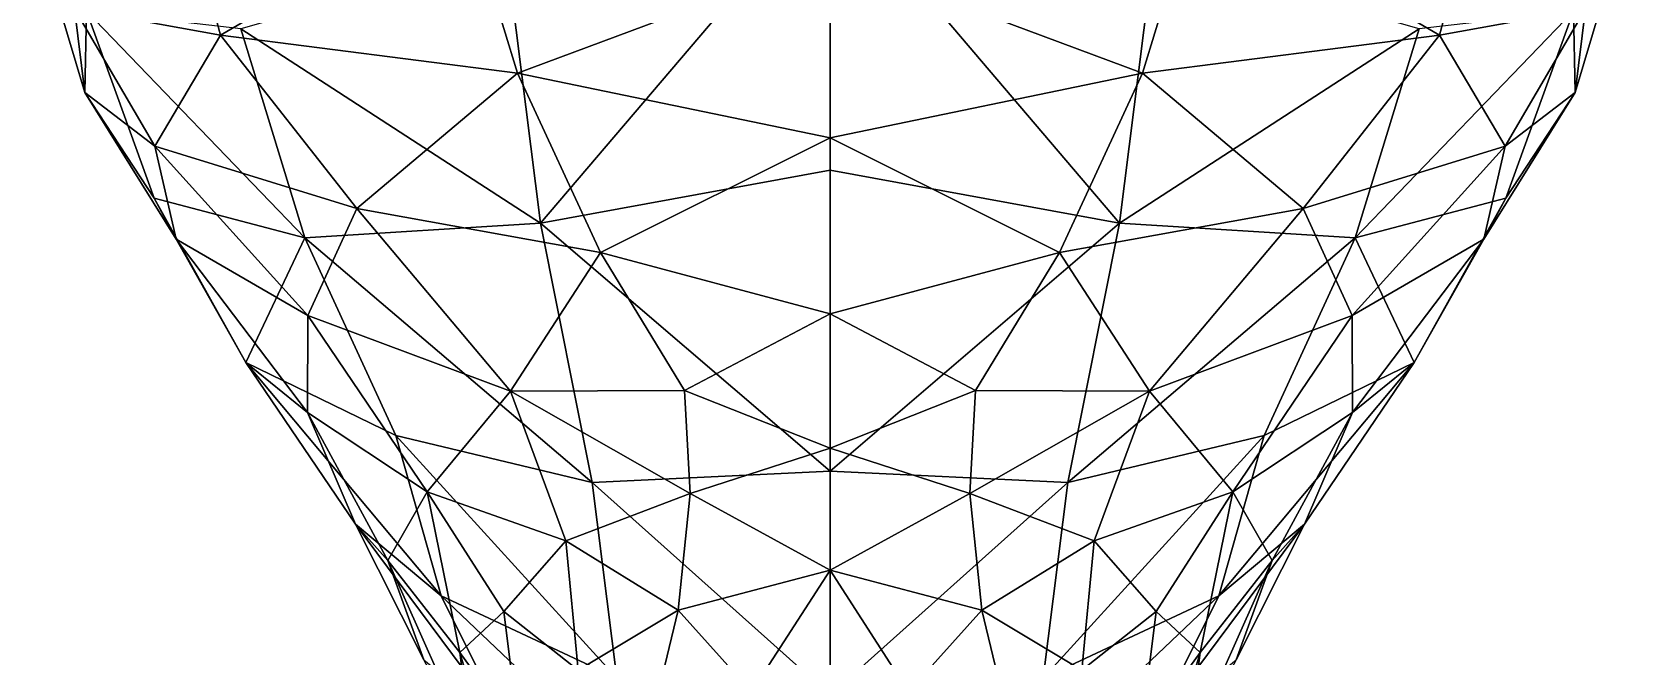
# Model space of a CAD drawing. Extents: x -0.15 to 0.15, y -0.73 to 0.51.
# Drawn here: x -0.143 to 0.143, y -0.2402 to -0.1284 of the extents above; entities that cross this region are included whole.
import ezdxf

# ---------------------------------------------------------------- set-up
doc = ezdxf.new("R2010")
doc.units = 0
doc.layers.add('CRANE$LWO', color=1, linetype='CONTINUOUS')

msp = doc.modelspace()

# ---------------------------------------------------------------- linework, layer by layer
at = {"layer": 'CRANE$LWO'}
for points in [[(-0.13542, -0.12427, 0.94495), (-0.11639, -0.10238, 0.8738), (-0.10923, -0.129, 0.89959)], [(-0.11639, -0.10238, 0.8738), (-0.06581, -0.10376, 0.84168), (-0.10923, -0.129, 0.89959)], [(-0.05797, -0.11429, 1.11909), (-0.05188, -0.16263, 1.10299), (0, -0.10178, 1.13635)], [(-0.05188, -0.16263, 1.10299), (0, -0.15316, 1.12216), (0, -0.10178, 1.13635)], [(0, -0.15316, 1.12216), (0.05188, -0.16263, 1.10299), (0, -0.10178, 1.13635)], [(0.05188, -0.16263, 1.10299), (0.05797, -0.11429, 1.11909), (0, -0.10178, 1.13635)], [(0.06581, -0.10376, 0.84168), (0.11639, -0.10238, 0.8738), (0.10923, -0.129, 0.89959)], [(0.11639, -0.10238, 0.8738), (0.13542, -0.12427, 0.94495), (0.10923, -0.129, 0.89959)], [(-0.06581, -0.10376, 0.84168), (-0.05602, -0.13579, 0.86719), (-0.10923, -0.129, 0.89959)], [(-0.05602, -0.13579, 0.86719), (-0.06581, -0.10376, 0.84168), (0, -0.11493, 0.83706)], [(0.06581, -0.10376, 0.84168), (0.05602, -0.13579, 0.86719), (0, -0.11493, 0.83706)], [(0.05602, -0.13579, 0.86719), (0.06581, -0.10376, 0.84168), (0.10923, -0.129, 0.89959)], [(-0.13328, -0.12468, 1.05891), (-0.14305, -0.10746, 1.00749), (-0.13358, -0.13925, 1.00582)], [(-0.13542, -0.12427, 0.94495), (-0.13358, -0.13925, 1.00582), (-0.14305, -0.10746, 1.00749)], [(0.14305, -0.10746, 1.00749), (0.13328, -0.12468, 1.05891), (0.13358, -0.13925, 1.00582)], [(0.13358, -0.13925, 1.00582), (0.13542, -0.12427, 0.94495), (0.14305, -0.10746, 1.00749)], [(-0.05188, -0.16263, 1.10299), (-0.05797, -0.11429, 1.11909), (-0.10558, -0.12784, 1.09136)], [(0.05797, -0.11429, 1.11909), (0.05188, -0.16263, 1.10299), (0.10558, -0.12784, 1.09136)], [(-0.05602, -0.13579, 0.86719), (0, -0.11493, 0.83706), (0, -0.14738, 0.86356)], [(0, -0.11493, 0.83706), (0.05602, -0.13579, 0.86719), (0, -0.14738, 0.86356)], [(-0.13358, -0.13925, 1.00582), (-0.13542, -0.12427, 0.94495), (-0.12099, -0.14884, 0.95293)], [(-0.12099, -0.14884, 0.95293), (-0.13542, -0.12427, 0.94495), (-0.10923, -0.129, 0.89959)], [(-0.13358, -0.13925, 1.00582), (-0.12112, -0.15817, 1.04571), (-0.13328, -0.12468, 1.05891)], [(-0.09414, -0.16528, 1.07566), (-0.10558, -0.12784, 1.09136), (-0.13328, -0.12468, 1.05891)], [(-0.13328, -0.12468, 1.05891), (-0.12112, -0.15817, 1.04571), (-0.09414, -0.16528, 1.07566)], [(0.10558, -0.12784, 1.09136), (0.09414, -0.16528, 1.07566), (0.13328, -0.12468, 1.05891)], [(0.12112, -0.15817, 1.04571), (0.13328, -0.12468, 1.05891), (0.09414, -0.16528, 1.07566)], [(0.13542, -0.12427, 0.94495), (0.12099, -0.14884, 0.95293), (0.10923, -0.129, 0.89959)], [(0.13542, -0.12427, 0.94495), (0.13358, -0.13925, 1.00582), (0.12099, -0.14884, 0.95293)], [(0.12112, -0.15817, 1.04571), (0.13358, -0.13925, 1.00582), (0.13328, -0.12468, 1.05891)], [(-0.09414, -0.16528, 1.07566), (-0.05188, -0.16263, 1.10299), (-0.10558, -0.12784, 1.09136)], [(0.05188, -0.16263, 1.10299), (0.09414, -0.16528, 1.07566), (0.10558, -0.12784, 1.09136)], [(-0.12099, -0.14884, 0.95293), (-0.10923, -0.129, 0.89959), (-0.08484, -0.16003, 0.91365)], [(-0.08484, -0.16003, 0.91365), (-0.10923, -0.129, 0.89959), (-0.05602, -0.13579, 0.86719)], [(0.10923, -0.129, 0.89959), (0.08484, -0.16003, 0.91365), (0.05602, -0.13579, 0.86719)], [(0.10923, -0.129, 0.89959), (0.12099, -0.14884, 0.95293), (0.08484, -0.16003, 0.91365)], [(-0.05602, -0.13579, 0.86719), (-0.04115, -0.16794, 0.88933), (-0.08484, -0.16003, 0.91365)], [(0, -0.14738, 0.86356), (-0.04115, -0.16794, 0.88933), (-0.05602, -0.13579, 0.86719)], [(0.04115, -0.16794, 0.88933), (0, -0.14738, 0.86356), (0.05602, -0.13579, 0.86719)], [(0.04115, -0.16794, 0.88933), (0.05602, -0.13579, 0.86719), (0.08484, -0.16003, 0.91365)], [(-0.12112, -0.15817, 1.04571), (-0.13358, -0.13925, 1.00582), (-0.1172, -0.16551, 0.99764)], [(-0.12099, -0.14884, 0.95293), (-0.1172, -0.16551, 0.99764), (-0.13358, -0.13925, 1.00582)], [(0.13358, -0.13925, 1.00582), (0.12112, -0.15817, 1.04571), (0.1172, -0.16551, 0.99764)], [(0.1172, -0.16551, 0.99764), (0.12099, -0.14884, 0.95293), (0.13358, -0.13925, 1.00582)], [(-0.04115, -0.16794, 0.88933), (0, -0.14738, 0.86356), (0, -0.17887, 0.88564)], [(0, -0.14738, 0.86356), (0.04115, -0.16794, 0.88933), (0, -0.17887, 0.88564)], [(-0.12099, -0.14884, 0.95293), (-0.09362, -0.17917, 0.95185), (-0.1172, -0.16551, 0.99764)], [(-0.08484, -0.16003, 0.91365), (-0.09362, -0.17917, 0.95185), (-0.12099, -0.14884, 0.95293)], [(0.09362, -0.17917, 0.95185), (0.08484, -0.16003, 0.91365), (0.12099, -0.14884, 0.95293)], [(0.09362, -0.17917, 0.95185), (0.12099, -0.14884, 0.95293), (0.1172, -0.16551, 0.99764)], [(0, -0.15316, 1.12216), (-0.05188, -0.16263, 1.10299), (0, -0.20705, 1.10166)], [(0.05188, -0.16263, 1.10299), (0, -0.15316, 1.12216), (0, -0.20705, 1.10166)], [(-0.09414, -0.16528, 1.07566), (-0.12112, -0.15817, 1.04571), (-0.10473, -0.18759, 1.02784)], [(-0.10473, -0.18759, 1.02784), (-0.12112, -0.15817, 1.04571), (-0.1172, -0.16551, 0.99764)], [(-0.09362, -0.17917, 0.95185), (-0.08484, -0.16003, 0.91365), (-0.05726, -0.19275, 0.92162)], [(-0.08484, -0.16003, 0.91365), (-0.04115, -0.16794, 0.88933), (-0.05726, -0.19275, 0.92162)], [(0.04115, -0.16794, 0.88933), (0.08484, -0.16003, 0.91365), (0.05726, -0.19275, 0.92162)], [(0.08484, -0.16003, 0.91365), (0.09362, -0.17917, 0.95185), (0.05726, -0.19275, 0.92162)], [(0.12112, -0.15817, 1.04571), (0.09414, -0.16528, 1.07566), (0.10473, -0.18759, 1.02784)], [(0.12112, -0.15817, 1.04571), (0.10473, -0.18759, 1.02784), (0.1172, -0.16551, 0.99764)], [(-0.04262, -0.20908, 1.08467), (-0.05188, -0.16263, 1.10299), (-0.09414, -0.16528, 1.07566)], [(-0.05188, -0.16263, 1.10299), (-0.04262, -0.20908, 1.08467), (0, -0.20705, 1.10166)], [(0.04262, -0.20908, 1.08467), (0.05188, -0.16263, 1.10299), (0, -0.20705, 1.10166)], [(0.05188, -0.16263, 1.10299), (0.04262, -0.20908, 1.08467), (0.09414, -0.16528, 1.07566)], [(-0.10473, -0.18759, 1.02784), (-0.1172, -0.16551, 0.99764), (-0.09364, -0.19655, 0.98381)], [(-0.09362, -0.17917, 0.95185), (-0.09364, -0.19655, 0.98381), (-0.1172, -0.16551, 0.99764)], [(-0.10473, -0.18759, 1.02784), (-0.0778, -0.20068, 1.05691), (-0.09414, -0.16528, 1.07566)], [(-0.09414, -0.16528, 1.07566), (-0.0778, -0.20068, 1.05691), (-0.04262, -0.20908, 1.08467)], [(0.0778, -0.20068, 1.05691), (0.09414, -0.16528, 1.07566), (0.04262, -0.20908, 1.08467)], [(0.0778, -0.20068, 1.05691), (0.10473, -0.18759, 1.02784), (0.09414, -0.16528, 1.07566)], [(0.09364, -0.19655, 0.98381), (0.09362, -0.17917, 0.95185), (0.1172, -0.16551, 0.99764)], [(0.1172, -0.16551, 0.99764), (0.10473, -0.18759, 1.02784), (0.09364, -0.19655, 0.98381)], [(-0.04115, -0.16794, 0.88933), (-0.0261, -0.1926, 0.90071), (-0.05726, -0.19275, 0.92162)], [(-0.0261, -0.1926, 0.90071), (-0.04115, -0.16794, 0.88933), (0, -0.17887, 0.88564)], [(0.04115, -0.16794, 0.88933), (0.0261, -0.1926, 0.90071), (0, -0.17887, 0.88564)], [(0.0261, -0.1926, 0.90071), (0.04115, -0.16794, 0.88933), (0.05726, -0.19275, 0.92162)], [(-0.09364, -0.19655, 0.98381), (-0.09362, -0.17917, 0.95185), (-0.07218, -0.21075, 0.95025)], [(-0.07218, -0.21075, 0.95025), (-0.09362, -0.17917, 0.95185), (-0.05726, -0.19275, 0.92162)], [(-0.0261, -0.1926, 0.90071), (0, -0.17887, 0.88564), (0, -0.20295, 0.89463)], [(0, -0.17887, 0.88564), (0.0261, -0.1926, 0.90071), (0, -0.20295, 0.89463)], [(0.09362, -0.17917, 0.95185), (0.07218, -0.21075, 0.95025), (0.05726, -0.19275, 0.92162)], [(0.09362, -0.17917, 0.95185), (0.09364, -0.19655, 0.98381), (0.07218, -0.21075, 0.95025)], [(-0.06972, -0.22942, 1.04108), (-0.0778, -0.20068, 1.05691), (-0.10473, -0.18759, 1.02784)], [(-0.10473, -0.18759, 1.02784), (-0.08502, -0.21655, 1.0066), (-0.06972, -0.22942, 1.04108)], [(-0.09364, -0.19655, 0.98381), (-0.08502, -0.21655, 1.0066), (-0.10473, -0.18759, 1.02784)], [(0.0778, -0.20068, 1.05691), (0.06972, -0.22942, 1.04108), (0.10473, -0.18759, 1.02784)], [(0.08502, -0.21655, 1.0066), (0.10473, -0.18759, 1.02784), (0.06972, -0.22942, 1.04108)], [(0.08502, -0.21655, 1.0066), (0.09364, -0.19655, 0.98381), (0.10473, -0.18759, 1.02784)], [(-0.07218, -0.21075, 0.95025), (-0.05726, -0.19275, 0.92162), (-0.04732, -0.21953, 0.93121)], [(-0.0261, -0.1926, 0.90071), (-0.02504, -0.21107, 0.91269), (-0.05726, -0.19275, 0.92162)], [(-0.02504, -0.21107, 0.91269), (-0.04732, -0.21953, 0.93121), (-0.05726, -0.19275, 0.92162)], [(0, -0.20295, 0.89463), (-0.02504, -0.21107, 0.91269), (-0.0261, -0.1926, 0.90071)], [(0.02504, -0.21107, 0.91269), (0, -0.20295, 0.89463), (0.0261, -0.1926, 0.90071)], [(0.02504, -0.21107, 0.91269), (0.0261, -0.1926, 0.90071), (0.05726, -0.19275, 0.92162)], [(0.04732, -0.21953, 0.93121), (0.02504, -0.21107, 0.91269), (0.05726, -0.19275, 0.92162)], [(0.05726, -0.19275, 0.92162), (0.07218, -0.21075, 0.95025), (0.04732, -0.21953, 0.93121)], [(-0.08502, -0.21655, 1.0066), (-0.09364, -0.19655, 0.98381), (-0.07926, -0.22306, 0.97629)], [(-0.07218, -0.21075, 0.95025), (-0.07926, -0.22306, 0.97629), (-0.09364, -0.19655, 0.98381)], [(0.07926, -0.22306, 0.97629), (0.07218, -0.21075, 0.95025), (0.09364, -0.19655, 0.98381)], [(0.09364, -0.19655, 0.98381), (0.08502, -0.21655, 1.0066), (0.07926, -0.22306, 0.97629)], [(-0.03818, -0.24416, 1.06916), (-0.04262, -0.20908, 1.08467), (-0.0778, -0.20068, 1.05691)], [(-0.06972, -0.22942, 1.04108), (-0.03818, -0.24416, 1.06916), (-0.0778, -0.20068, 1.05691)], [(-0.02504, -0.21107, 0.91269), (0, -0.20295, 0.89463), (0, -0.22478, 0.90108)], [(0, -0.20295, 0.89463), (0.02504, -0.21107, 0.91269), (0, -0.22478, 0.90108)], [(0.04262, -0.20908, 1.08467), (0.03818, -0.24416, 1.06916), (0.0778, -0.20068, 1.05691)], [(0.03818, -0.24416, 1.06916), (0.06972, -0.22942, 1.04108), (0.0778, -0.20068, 1.05691)], [(0, -0.24716, 1.08271), (0, -0.20705, 1.10166), (-0.04262, -0.20908, 1.08467)], [(0, -0.20705, 1.10166), (0, -0.24716, 1.08271), (0.04262, -0.20908, 1.08467)], [(-0.06636, -0.23953, 0.95977), (-0.07926, -0.22306, 0.97629), (-0.07218, -0.21075, 0.95025)], [(-0.07218, -0.21075, 0.95025), (-0.05848, -0.2322, 0.94539), (-0.06636, -0.23953, 0.95977)], [(-0.04732, -0.21953, 0.93121), (-0.05848, -0.2322, 0.94539), (-0.07218, -0.21075, 0.95025)], [(-0.04732, -0.21953, 0.93121), (-0.02504, -0.21107, 0.91269), (-0.02723, -0.23194, 0.91775)], [(-0.04262, -0.20908, 1.08467), (-0.03818, -0.24416, 1.06916), (0, -0.24716, 1.08271)], [(-0.02723, -0.23194, 0.91775), (-0.02504, -0.21107, 0.91269), (0, -0.22478, 0.90108)], [(0.03818, -0.24416, 1.06916), (0.04262, -0.20908, 1.08467), (0, -0.24716, 1.08271)], [(0.02504, -0.21107, 0.91269), (0.02723, -0.23194, 0.91775), (0, -0.22478, 0.90108)], [(0.02504, -0.21107, 0.91269), (0.04732, -0.21953, 0.93121), (0.02723, -0.23194, 0.91775)], [(0.05848, -0.2322, 0.94539), (0.04732, -0.21953, 0.93121), (0.07218, -0.21075, 0.95025)], [(0.05848, -0.2322, 0.94539), (0.07218, -0.21075, 0.95025), (0.06636, -0.23953, 0.95977)], [(0.07926, -0.22306, 0.97629), (0.06636, -0.23953, 0.95977), (0.07218, -0.21075, 0.95025)], [(-0.08502, -0.21655, 1.0066), (-0.07278, -0.24083, 0.99871), (-0.05795, -0.25295, 1.02651)], [(-0.06972, -0.22942, 1.04108), (-0.08502, -0.21655, 1.0066), (-0.05795, -0.25295, 1.02651)], [(-0.07278, -0.24083, 0.99871), (-0.08502, -0.21655, 1.0066), (-0.07926, -0.22306, 0.97629)], [(0.07278, -0.24083, 0.99871), (0.08502, -0.21655, 1.0066), (0.05795, -0.25295, 1.02651)], [(0.08502, -0.21655, 1.0066), (0.06972, -0.22942, 1.04108), (0.05795, -0.25295, 1.02651)], [(0.08502, -0.21655, 1.0066), (0.07278, -0.24083, 0.99871), (0.07926, -0.22306, 0.97629)], [(-0.05848, -0.2322, 0.94539), (-0.04732, -0.21953, 0.93121), (-0.04515, -0.24269, 0.93292)], [(-0.02723, -0.23194, 0.91775), (-0.04515, -0.24269, 0.93292), (-0.04732, -0.21953, 0.93121)], [(0.04515, -0.24269, 0.93292), (0.02723, -0.23194, 0.91775), (0.04732, -0.21953, 0.93121)], [(0.04732, -0.21953, 0.93121), (0.05848, -0.2322, 0.94539), (0.04515, -0.24269, 0.93292)], [(-0.06411, -0.25695, 0.98199), (-0.07278, -0.24083, 0.99871), (-0.07926, -0.22306, 0.97629)], [(-0.06636, -0.23953, 0.95977), (-0.06411, -0.25695, 0.98199), (-0.07926, -0.22306, 0.97629)], [(0.07278, -0.24083, 0.99871), (0.06411, -0.25695, 0.98199), (0.07926, -0.22306, 0.97629)], [(0.06411, -0.25695, 0.98199), (0.06636, -0.23953, 0.95977), (0.07926, -0.22306, 0.97629)], [(-0.01407, -0.24658, 0.89606), (-0.02723, -0.23194, 0.91775), (0, -0.22478, 0.90108)], [(0, -0.24421, 0.88549), (-0.01407, -0.24658, 0.89606), (0, -0.22478, 0.90108)], [(0.02723, -0.23194, 0.91775), (0.01407, -0.24658, 0.89606), (0, -0.22478, 0.90108)], [(0.01407, -0.24658, 0.89606), (0, -0.24421, 0.88549), (0, -0.22478, 0.90108)], [(-0.06972, -0.22942, 1.04108), (-0.05795, -0.25295, 1.02651), (-0.03081, -0.26635, 1.04892)], [(-0.03081, -0.26635, 1.04892), (-0.03818, -0.24416, 1.06916), (-0.06972, -0.22942, 1.04108)], [(0.05795, -0.25295, 1.02651), (0.06972, -0.22942, 1.04108), (0.03081, -0.26635, 1.04892)], [(0.03818, -0.24416, 1.06916), (0.03081, -0.26635, 1.04892), (0.06972, -0.22942, 1.04108)], [(-0.06636, -0.23953, 0.95977), (-0.05848, -0.2322, 0.94539), (-0.05572, -0.25428, 0.94664)], [(-0.05572, -0.25428, 0.94664), (-0.05848, -0.2322, 0.94539), (-0.04515, -0.24269, 0.93292)], [(-0.0336, -0.25848, 0.91046), (-0.04515, -0.24269, 0.93292), (-0.02723, -0.23194, 0.91775)], [(-0.02723, -0.23194, 0.91775), (-0.01407, -0.24658, 0.89606), (-0.0336, -0.25848, 0.91046)], [(0.01407, -0.24658, 0.89606), (0.02723, -0.23194, 0.91775), (0.0336, -0.25848, 0.91046)], [(0.04515, -0.24269, 0.93292), (0.0336, -0.25848, 0.91046), (0.02723, -0.23194, 0.91775)], [(0.05848, -0.2322, 0.94539), (0.05572, -0.25428, 0.94664), (0.04515, -0.24269, 0.93292)], [(0.05848, -0.2322, 0.94539), (0.06636, -0.23953, 0.95977), (0.05572, -0.25428, 0.94664)], [(-0.06411, -0.25695, 0.98199), (-0.06636, -0.23953, 0.95977), (-0.05856, -0.26591, 0.96041)], [(-0.05572, -0.25428, 0.94664), (-0.05856, -0.26591, 0.96041), (-0.06636, -0.23953, 0.95977)], [(0.05856, -0.26591, 0.96041), (0.05572, -0.25428, 0.94664), (0.06636, -0.23953, 0.95977)], [(0.06636, -0.23953, 0.95977), (0.06411, -0.25695, 0.98199), (0.05856, -0.26591, 0.96041)]]:
    msp.add_3dface(points, dxfattribs=at)

doc.saveas('drawing.dxf')
